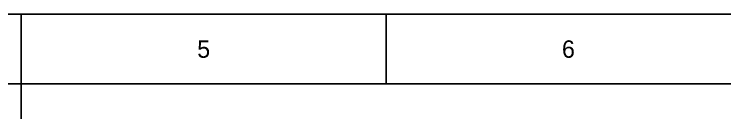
# Model space of a CAD drawing. Extents: x 0 to 420, y 0 to 297.
# Drawn here: x 209 to 311.3, y 282 to 297 of the extents above; entities that cross this region are included whole.
import ezdxf
from ezdxf.enums import TextEntityAlignment as Align

# ---------------------------------------------------------------- set-up
doc = ezdxf.new("R2010")
doc.units = 0
for name, color, linetype in [('FINA', 7, 'CONTINUOUS'), ('NORMA', 7, 'CONTINUOUS'), ('TEXTO', 7, 'CONTINUOUS')]:
    doc.layers.add(name, color=color, linetype=linetype)

msp = doc.modelspace()

# ---------------------------------------------------------------- linework, layer by layer
at = {"layer": 'FINA'}
for p, q in [((420, 297), (0, 297)), ((210, 287), (210, 297)), ((262.5, 287), (262.5, 297))]:
    msp.add_line(p, q, dxfattribs=at)
at = {"layer": 'NORMA'}
for p, q in [((210, 297), (210, 282)), ((410, 287), (20, 287))]:
    msp.add_line(p, q, dxfattribs=at)

# ---------------------------------------------------------------- texts
at = {"layer": 'TEXTO'}
for s, p in [('5', (236.25, 292)), ('6', (288.75, 292))]:
    msp.add_text(s, height=2.5, dxfattribs=at).set_placement(p, align=Align.MIDDLE_CENTER)

doc.saveas('drawing.dxf')
